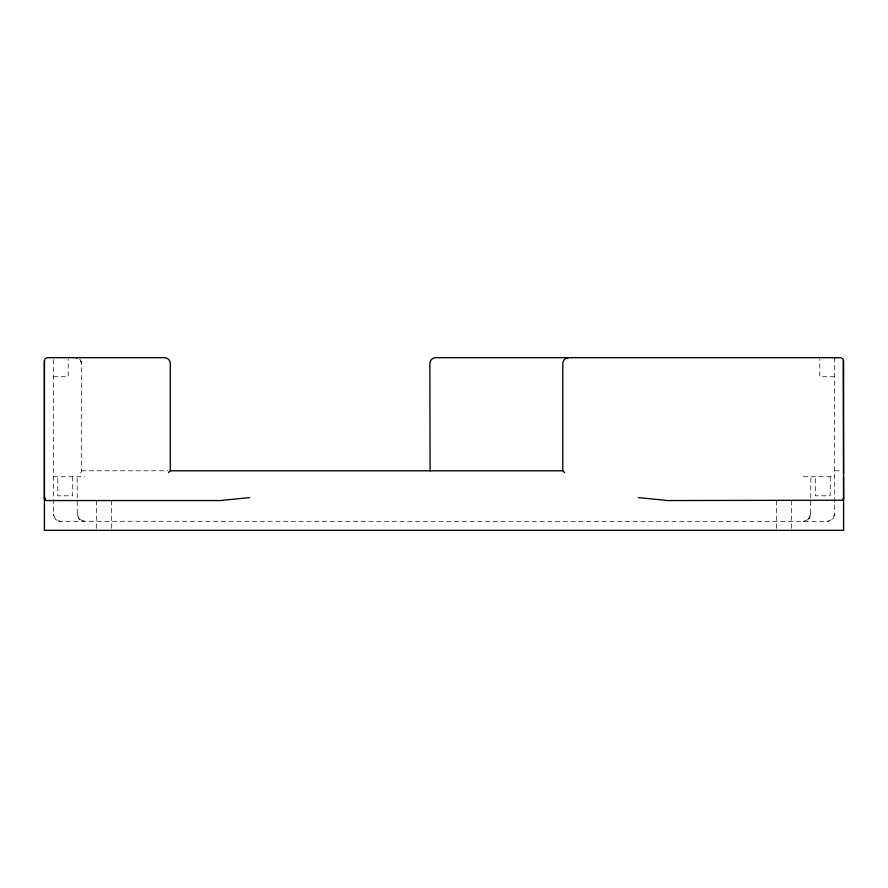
<?xml version="1.0" encoding="UTF-8"?>
<svg xmlns="http://www.w3.org/2000/svg" width="888" height="888" viewBox="0 0 888 888"><rect width="100%" height="100%" fill="white"/><g stroke="black" fill="none" stroke-linecap="round" stroke-linejoin="round"><path stroke-width="0.67" stroke-dasharray="4.44 3.33" d="M810.855 513.952L808.679 519.214L803.418 521.389L807.137 520.39L810.6 515.873L810.855 476.745M834.676 357.675L834.676 513.952L832.489 519.214L827.228 521.389L59.407 521.267L55.511 519.214L53.324 513.952L53.324 359.041M834.42 515.873L834.676 513.952M80.73 472.971L81.607 471.14L81.607 363.636L79.865 359.429A5.95 5.95 0 0 1 81.607 363.636M808.679 519.214L809.856 517.671M832.489 519.214L833.677 517.671M827.228 521.389L829.159 521.134M53.324 376.734L68.21 376.734L68.21 359.041M834.676 376.734L819.791 376.734L819.791 359.041M81.607 470.784L167.632 470.784M834.676 470.784L841.202 470.851M53.324 476.745L84.582 476.745M803.418 476.745L834.676 476.745M58.841 521.134L60.773 521.389M77.145 513.952L79.321 519.214L84.582 521.389L79.321 519.214L77.267 515.306L77.145 476.745M55.511 519.214L57.054 520.39M79.665 359.24L80.464 360.117M78.144 517.671L79.321 519.214M81.074 361.183L81.474 362.371M53.324 513.952L53.58 515.873M830.202 476.745L830.202 495.793L815.328 495.793L815.328 476.745M791.508 500.555L791.508 528.971M776.623 500.555L776.623 528.971M111.377 500.555L111.377 528.971M96.492 500.555L96.492 528.971M72.672 476.745L72.672 495.793L57.798 495.793L57.798 476.745"/><path stroke-width="1.33" d="M168.465 472.627L170.296 470.807L170.307 363.636A5.95 5.95 0 0 0 164.358 357.675L47.375 357.675L45.277 358.552L44.4 360.661L44.4 497.591L44.999 500.166M638.25 497.58L667.865 500.555L842.956 500.221L843.6 497.591L843.2 359.174L840.625 357.675L435.819 357.675A5.95 5.95 0 0 0 429.859 363.636L430.092 471.017M843.356 499.4L843.6 497.58M249.75 497.58L220.135 500.555L45.632 500.555L44.4 497.58L44.589 499.2M170.307 470.784L562.803 470.784L564.635 472.627M843.6 360.661L843.6 473.77M843.6 476.745L843.6 530.325L44.4 530.325L44.4 360.661M834.676 357.675L834.676 358.475M562.803 470.784L562.803 363.636A5.95 5.95 0 0 1 568.753 357.675M75.658 357.675A5.95 5.95 0 0 1 77.189 357.886"/></g></svg>
